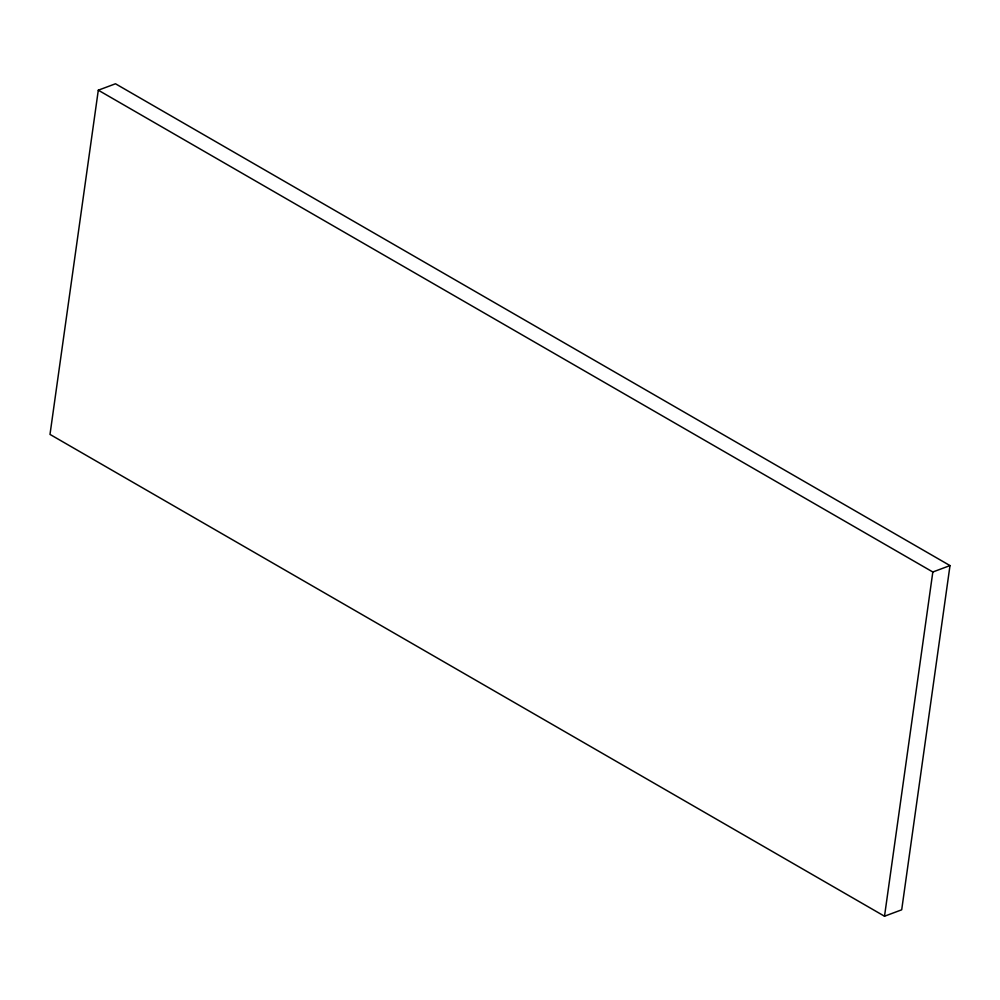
<?xml version="1.0" encoding="UTF-8"?>
<svg xmlns="http://www.w3.org/2000/svg" width="1000" height="1000" viewBox="0 0 1000 1000"><rect width="100%" height="100%" fill="white"/><g stroke="black" fill="none" stroke-linecap="round" stroke-linejoin="round"><path stroke-width="1.5" d="M98.3 90.2L50 434.412L884.513 916.225L901.7 909.8L950 565.588L115.487 83.775L98.3 90.2L932.825 572L950 565.588M884.513 916.225L932.825 572"/></g></svg>
